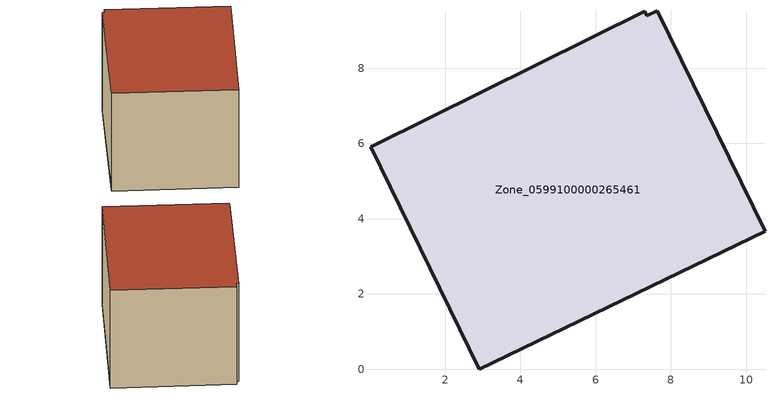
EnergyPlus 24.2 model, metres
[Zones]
Zone_0599100000265461
 floor ground (C_G): 0.01,5.91 0.12,5.96 7.3,9.52 7.36,9.4 7.63,9.52 10.5,3.66 2.91,0 z0
 wall outside (C_F): 0.12,5.96 0.01,5.91 2.91,0 10.5,3.66 7.63,9.52 7.36,9.4 7.3,9.52 0.12,5.96 z0:5.87
 roof outside (C_R): 7.3,9.52 0.12,5.96 0.01,5.91 2.91,0 10.5,3.66 7.63,9.52 7.36,9.4 z5.87
[BUILDING]
Pand.0599100000265461: North Axis=0; Terrain=City; Loads Convergence Tolerance Value=0.04; Temperature Convergence Tolerance Value=0.4; Solar Distribution=FullExterior; Maximum Number of Warmup Days=25; Minimum Number of Warmup Days=1
[Site:Location]
Rotterdam.The.Hague.AP_ZH_NLD Design_Conditions: Latitude=51.96; Longitude=4.45; Time Zone=1; Elevation=-4.5
[SITE:GROUNDTEMPERATURE:BUILDINGSURFACE]
18, 18, 18, 18, 18, 18, 18, 18, 18, 18, 18, 18
[MATERIAL] Thermal Absorptance=0.9; Solar Absorptance=0.7; Visible Absorptance=0.7
Name | Roughness | Thickness | Conductivity | Density | Specific Heat
G.TC.1946-1964 | MediumSmooth | 0.15 | 1 | 540 | 1210
F.TC.1946-1964 | Rough | 0.3 | 0.857143 | 1920 | 840
R.TC.1946-1964 | MediumRough | 0.2 | 0.235294 | 1500 | 1000
[CONSTRUCTION]
C_G: G.TC.1946-1964
C_F: F.TC.1946-1964
C_R: R.TC.1946-1964
[ZONE]
Zone_0599100000265461: Type=1; Multiplier=1; Ceiling Height=Autocalculate; Volume=Autocalculate; Floor Area=autocalculate; Part of Total Floor Area=Yes
[ZONEINFILTRATION:DESIGNFLOWRATE]
Infil_Zone_0599100000265461: Zone or ZoneList or Space or SpaceList=Zone_0599100000265461; Schedule=AlwaysOn; Design Flow Rate Calculation Method=Flow/Area; Flow Rate per Floor Area=0.003; Constant Term Coefficient=1; Temperature Term Coefficient=0; Velocity Term Coefficient=0; Velocity Squared Term Coefficient=0
[HVACTEMPLATE:ZONE:IDEALLOADSAIRSYSTEM]
Zone_0599100000265461: Maximum Heating Supply Air Temperature=50; Minimum Cooling Supply Air Temperature=13; Maximum Heating Supply Air Humidity Ratio=0.0156; Minimum Cooling Supply Air Humidity Ratio=0.0077; Heating Limit=NoLimit; Cooling Limit=NoLimit; Dehumidification Control Type=ConstantSensibleHeatRatio; Cooling Sensible Heat Ratio=0.7; Dehumidification Setpoint=60; Humidification Control Type=None; Humidification Setpoint=30; Outdoor Air Method=None; Outdoor Air Flow Rate per Person=0.00944; Outdoor Air Flow Rate per Zone Floor Area=0; Outdoor Air Flow Rate per Zone=0; Demand Controlled Ventilation Type=None; Outdoor Air Economizer Type=NoEconomizer; Heat Recovery Type=None; Sensible Heat Recovery Effectiveness=0.7; Latent Heat Recovery Effectiveness=0.65
[ZONECONTROL:THERMOSTAT]
ThermostatControl_Zone_0599100000265461: Zone or ZoneList=Zone_0599100000265461; Control Type Schedule=DualSetpointControlType; Control 1=Thermostat_Zone_0599100000265461; Temperature Difference Between Cutout And Setpoint=0
[THERMOSTATSETPOINT:DUALSETPOINT]
Thermostat_Zone_0599100000265461: Heating Setpoint Temperature Schedule=HeatingSetpoint_Zone_0599100000265461; Cooling Setpoint Temperature Schedule=CoolingSetpoint_Zone_0599100000265461
[SCHEDULE:COMPACT]
HeatingSetpoint_Zone_0599100000265461: Through: 12/31, For: AllDays, Until: 24:00, 21
CoolingSetpoint_Zone_0599100000265461: Through: 12/31, For: AllDays, Until: 24:00, 24
DualSetpointControlType: Through: 12/31, For: AllDays, Until: 24:00, 4
AlwaysOn: Through: 12/31, For: AllDays, Until: 24:00, 1
